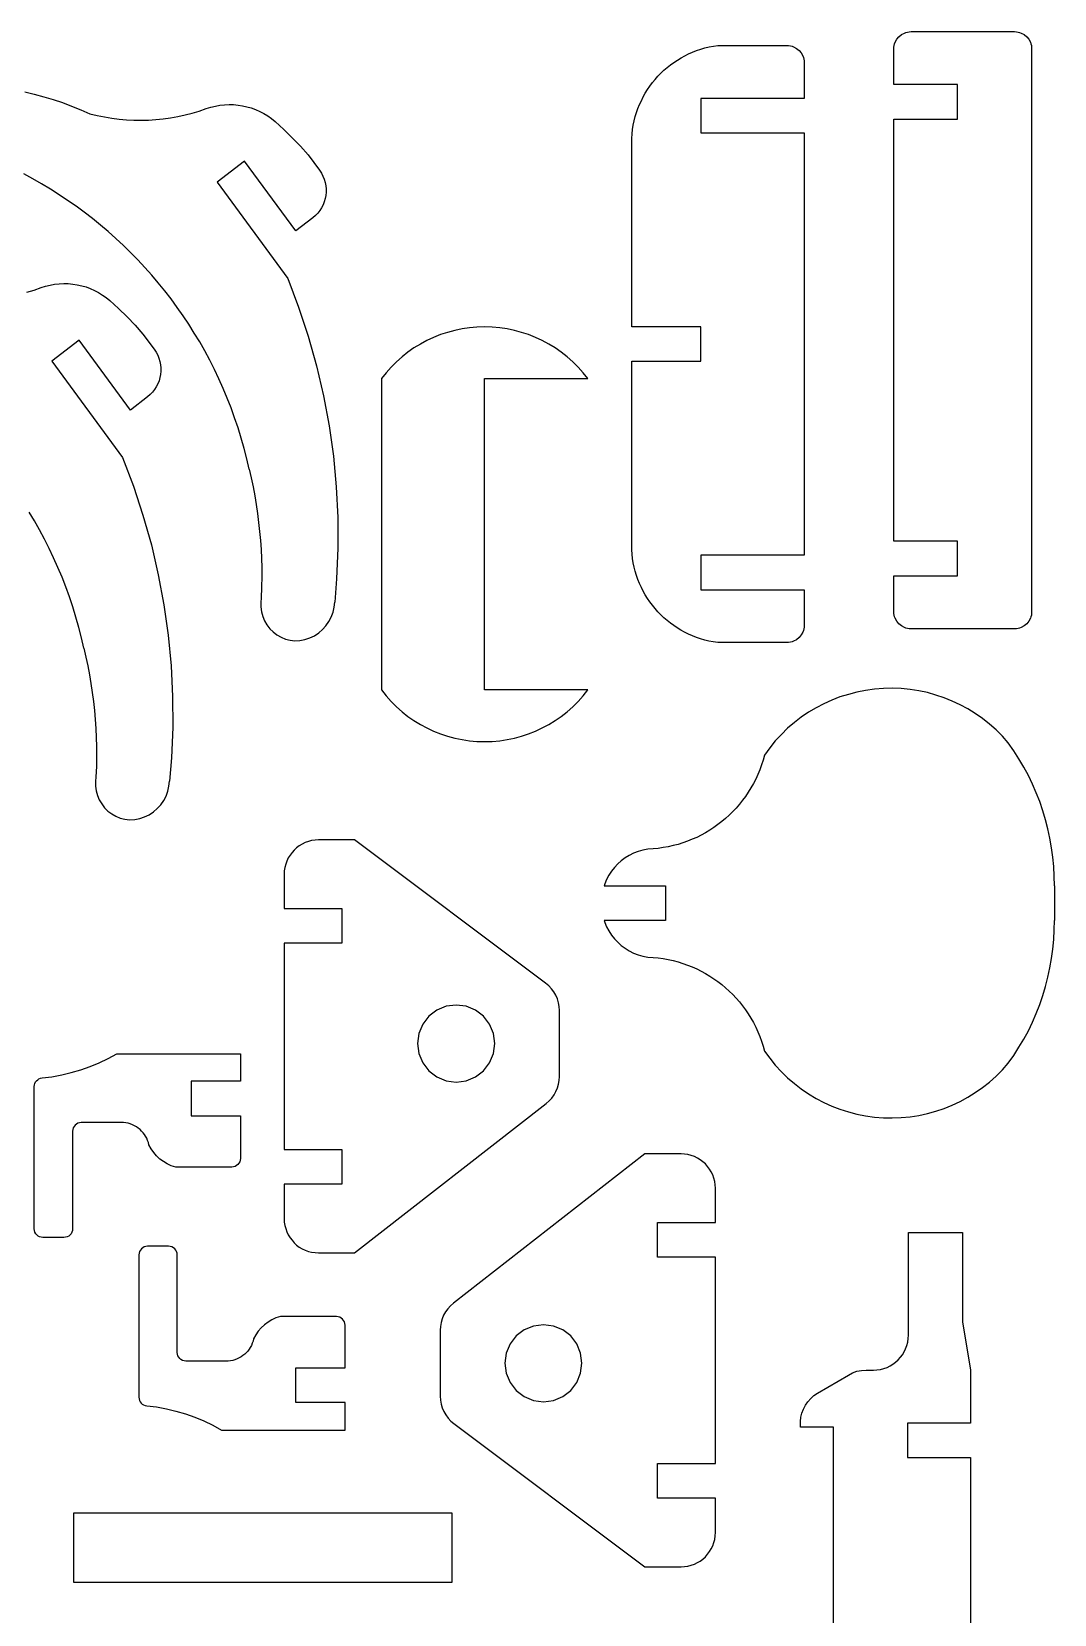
# Model space of a CAD drawing. Extents: x -322 to 322, y -250 to 250.
# Drawn here: x -80.4 to 12.4, y -147.5 to -3.8 of the extents above; entities that cross this region are included whole.
import ezdxf

# ---------------------------------------------------------------- set-up
doc = ezdxf.new("R2010")
doc.units = 0
doc.header["$MEASUREMENT"] = 0
doc.layers.get('0').update_dxf_attribs({"linetype": 'CONTINUOUS'})

msp = doc.modelspace()

# ---------------------------------------------------------------- linework, layer by layer
for p, q in [((-1.87, -4.47), (-1.68, -4.24)), ((-1.68, -4.24), (-1.45, -4.05)), ((-1.45, -4.05), (-1.18, -3.91)), ((-1.18, -3.91), (-1.04, -3.85)), ((-1.04, -3.85), (-0.89, -3.82)), ((-0.89, -3.82), (-0.74, -3.79)), ((-0.74, -3.79), (-0.58, -3.78)), ((-0.58, -3.78), (8.82, -3.78)), ((8.82, -3.78), (8.98, -3.79)), ((8.98, -3.79), (9.13, -3.82)), ((9.13, -3.82), (9.28, -3.85)), ((9.28, -3.85), (9.42, -3.91)), ((9.42, -3.91), (9.69, -4.05)), ((9.69, -4.05), (9.92, -4.24)), ((9.92, -4.24), (10.11, -4.47)), ((-20.77, -5.8), (-20.41, -5.64)), ((-20.41, -5.64), (-20.05, -5.5)), ((-20.05, -5.5), (-19.67, -5.37)), ((-19.67, -5.37), (-19.29, -5.26)), ((-19.29, -5.26), (-18.9, -5.17)), ((-18.9, -5.17), (-18.51, -5.09)), ((-18.51, -5.09), (-18.11, -5.03)), ((-18.11, -5.03), (-11.85, -5.03)), ((-11.85, -5.03), (-11.69, -5.04)), ((-11.69, -5.04), (-11.53, -5.06)), ((-11.53, -5.06), (-11.38, -5.1)), ((-11.38, -5.1), (-11.24, -5.15)), ((-11.24, -5.15), (-10.97, -5.3)), ((-10.97, -5.3), (-10.74, -5.49)), ((-10.74, -5.49), (-10.55, -5.72)), ((-10.55, -5.72), (-10.41, -5.99)), ((-2.14, -5.35), (-2.13, -5.19)), ((-2.14, -8.59), (-2.14, -5.35)), ((-2.13, -5.19), (-2.1, -5.03)), ((-2.1, -5.03), (-2.07, -4.88)), ((-2.07, -4.88), (-2.01, -4.74)), ((-2.01, -4.74), (-1.87, -4.47)), ((10.11, -4.47), (10.25, -4.74)), ((10.25, -4.74), (10.3, -4.88)), ((10.3, -4.88), (10.34, -5.03)), ((10.34, -5.03), (10.37, -5.19)), ((10.37, -5.19), (10.37, -5.35)), ((10.37, -5.35), (10.37, -56.43)), ((-23.01, -7.29), (-22.72, -7.04)), ((-22.72, -7.04), (-22.42, -6.8)), ((-22.42, -6.8), (-22.11, -6.57)), ((-22.11, -6.57), (-21.79, -6.36)), ((-21.79, -6.36), (-21.46, -6.16)), ((-21.46, -6.16), (-21.12, -5.97)), ((-21.12, -5.97), (-20.77, -5.8)), ((-10.41, -5.99), (-10.35, -6.13)), ((-10.35, -6.13), (-10.32, -6.28)), ((-10.32, -6.28), (-10.29, -6.43)), ((-10.29, -6.43), (-10.28, -6.59)), ((-10.28, -6.59), (-10.28, -9.84)), ((-24.28, -8.72), (-24.05, -8.41)), ((-24.05, -8.41), (-23.81, -8.12)), ((-23.81, -8.12), (-23.55, -7.83)), ((-23.55, -7.83), (-23.28, -7.56)), ((-23.28, -7.56), (-23.01, -7.29)), ((3.63, -8.59), (-2.14, -8.59)), ((3.63, -11.72), (3.63, -8.59)), ((-81.03, -9.25), (-80.17, -9.45)), ((-80.17, -9.45), (-79.31, -9.69)), ((-79.31, -9.69), (-78.46, -9.94)), ((-78.46, -9.94), (-77.62, -10.23)), ((-25.22, -10.4), (-25.06, -10.05)), ((-25.06, -10.05), (-24.89, -9.7)), ((-24.89, -9.7), (-24.7, -9.37)), ((-24.7, -9.37), (-24.49, -9.04)), ((-24.49, -9.04), (-24.28, -8.72)), ((-19.65, -9.84), (-19.65, -12.97)), ((-10.28, -9.84), (-19.65, -9.84)), ((-77.62, -10.23), (-76.78, -10.54)), ((-76.78, -10.54), (-75.94, -10.87)), ((-75.94, -10.87), (-75.12, -11.23)), ((-75.12, -11.23), (-74.46, -11.39)), ((-74.46, -11.39), (-73.8, -11.53)), ((-67.8, -11.61), (-67.14, -11.49)), ((-67.14, -11.49), (-66.48, -11.35)), ((-66.48, -11.35), (-65.83, -11.18)), ((-65.83, -11.18), (-65.19, -10.99)), ((-65.19, -10.99), (-64.55, -10.77)), ((-64.55, -10.77), (-64.14, -10.64)), ((-64.14, -10.64), (-63.73, -10.54)), ((-63.73, -10.54), (-63.32, -10.46)), ((-63.32, -10.46), (-62.91, -10.42)), ((-62.91, -10.42), (-62.49, -10.4)), ((-62.49, -10.4), (-62.08, -10.41)), ((-62.08, -10.41), (-61.67, -10.45)), ((-61.67, -10.45), (-61.26, -10.51)), ((-61.26, -10.51), (-60.86, -10.6)), ((-60.86, -10.6), (-60.47, -10.71)), ((-60.47, -10.71), (-60.08, -10.86)), ((-60.08, -10.86), (-59.7, -11.02)), ((-59.7, -11.02), (-59.33, -11.22)), ((-59.33, -11.22), (-58.98, -11.44)), ((-58.98, -11.44), (-58.63, -11.68)), ((-25.61, -11.5), (-25.5, -11.13)), ((-25.5, -11.13), (-25.37, -10.76)), ((-25.37, -10.76), (-25.22, -10.4)), ((-73.8, -11.53), (-73.14, -11.64)), ((-73.14, -11.64), (-72.47, -11.72)), ((-72.47, -11.72), (-71.81, -11.78)), ((-71.81, -11.78), (-71.14, -11.82)), ((-71.14, -11.82), (-70.47, -11.82)), ((-70.47, -11.82), (-69.8, -11.81)), ((-69.8, -11.81), (-69.13, -11.77)), ((-69.13, -11.77), (-68.46, -11.7)), ((-68.46, -11.7), (-67.8, -11.61)), ((-58.63, -11.68), (-58.31, -11.95)), ((-58.31, -11.95), (-57.52, -12.67)), ((-57.52, -12.67), (-56.75, -13.41)), ((-25.9, -13.06), (-25.86, -12.66)), ((-25.86, -12.66), (-25.79, -12.27)), ((-25.79, -12.27), (-25.71, -11.88)), ((-25.71, -11.88), (-25.61, -11.5)), ((-2.14, -11.72), (3.63, -11.72)), ((-2.14, -50.05), (-2.14, -11.72)), ((-56.75, -13.41), (-56.01, -14.18)), ((-56.01, -14.18), (-55.3, -14.98)), ((-25.93, -13.47), (-25.9, -13.06)), ((-25.93, -30.57), (-25.93, -13.47)), ((-19.65, -12.97), (-10.28, -12.97)), ((-10.28, -12.97), (-10.28, -51.3)), ((-61.09, -15.55), (-63.57, -17.46)), ((-56.43, -21.88), (-61.09, -15.55)), ((-55.3, -14.98), (-54.28, -16.37)), ((-80.31, -17.15), (-81.13, -16.7)), ((-79.5, -17.61), (-80.31, -17.15)), ((-54.28, -16.37), (-54.11, -16.63)), ((-54.11, -16.63), (-53.96, -16.9)), ((-53.96, -16.9), (-53.85, -17.18)), ((-53.85, -17.18), (-53.76, -17.47)), ((-78.7, -18.09), (-79.5, -17.61)), ((-77.91, -18.59), (-78.7, -18.09)), ((-77.14, -19.1), (-77.91, -18.59)), ((-63.57, -17.46), (-57.16, -26.18)), ((-53.76, -17.47), (-53.71, -17.77)), ((-53.7, -18.65), (-53.76, -18.94)), ((-53.71, -17.77), (-53.68, -18.06)), ((-53.68, -18.36), (-53.7, -18.65)), ((-53.68, -18.06), (-53.68, -18.36)), ((-76.38, -19.63), (-77.14, -19.1)), ((-75.63, -20.18), (-76.38, -19.63)), ((-54.25, -20.02), (-54.44, -20.26)), ((-54.09, -19.77), (-54.25, -20.02)), ((-53.95, -19.5), (-54.09, -19.77)), ((-53.84, -19.23), (-53.95, -19.5)), ((-53.76, -18.94), (-53.84, -19.23)), ((-74.89, -20.75), (-75.63, -20.18)), ((-74.17, -21.34), (-74.89, -20.75)), ((-73.46, -21.94), (-74.17, -21.34)), ((-54.89, -20.69), (-56.43, -21.88)), ((-54.65, -20.48), (-54.89, -20.69)), ((-54.44, -20.26), (-54.65, -20.48)), ((-72.76, -22.56), (-73.46, -21.94)), ((-72.08, -23.19), (-72.76, -22.56)), ((-71.42, -23.84), (-72.08, -23.19)), ((-70.77, -24.5), (-71.42, -23.84)), ((-70.13, -25.18), (-70.77, -24.5)), ((-69.51, -25.88), (-70.13, -25.18)), ((-80.83, -27.43), (-80.19, -27.24)), ((-80.19, -27.24), (-79.55, -27.02)), ((-79.55, -27.02), (-79.14, -26.89)), ((-79.14, -26.89), (-78.73, -26.79)), ((-78.73, -26.79), (-78.32, -26.71)), ((-78.32, -26.71), (-77.91, -26.67)), ((-77.91, -26.67), (-77.49, -26.65)), ((-77.49, -26.65), (-77.08, -26.66)), ((-77.08, -26.66), (-76.67, -26.7)), ((-76.67, -26.7), (-76.26, -26.76)), ((-76.26, -26.76), (-75.86, -26.85)), ((-75.86, -26.85), (-75.47, -26.96)), ((-75.47, -26.96), (-75.08, -27.11)), ((-75.08, -27.11), (-74.7, -27.27)), ((-74.7, -27.27), (-74.33, -27.47)), ((-68.91, -26.59), (-69.51, -25.88)), ((-68.32, -27.31), (-68.91, -26.59)), ((-57.16, -26.18), (-56.17, -28.78)), ((-74.33, -27.47), (-73.98, -27.69)), ((-73.98, -27.69), (-73.63, -27.93)), ((-73.63, -27.93), (-73.31, -28.2)), ((-73.31, -28.2), (-72.52, -28.92)), ((-67.75, -28.05), (-68.32, -27.31)), ((-67.2, -28.81), (-67.75, -28.05)), ((-72.52, -28.92), (-71.75, -29.66)), ((-71.75, -29.66), (-71.01, -30.43)), ((-66.66, -29.57), (-67.2, -28.81)), ((-66.14, -30.35), (-66.66, -29.57)), ((-56.17, -28.78), (-55.3, -31.43)), ((-71.01, -30.43), (-70.3, -31.23)), ((-70.3, -31.23), (-69.28, -32.62)), ((-65.64, -31.15), (-66.14, -30.35)), ((-65.15, -31.95), (-65.64, -31.15)), ((-55.3, -31.43), (-54.54, -34.11)), ((-43.92, -31.54), (-44.53, -31.82)), ((-43.29, -31.29), (-43.92, -31.54)), ((-42.65, -31.08), (-43.29, -31.29)), ((-42, -30.9), (-42.65, -31.08)), ((-41.33, -30.76), (-42, -30.9)), ((-40.66, -30.66), (-41.33, -30.76)), ((-39.98, -30.6), (-40.66, -30.66)), ((-39.29, -30.58), (-39.98, -30.6)), ((-38.6, -30.6), (-39.29, -30.58)), ((-37.92, -30.66), (-38.6, -30.6)), ((-37.24, -30.76), (-37.92, -30.66)), ((-36.58, -30.9), (-37.24, -30.76)), ((-35.93, -31.08), (-36.58, -30.9)), ((-35.29, -31.29), (-35.93, -31.08)), ((-34.66, -31.54), (-35.29, -31.29)), ((-34.05, -31.82), (-34.66, -31.54)), ((-19.67, -30.57), (-25.93, -30.57)), ((-19.67, -33.71), (-19.67, -30.57)), ((-76.09, -31.8), (-78.57, -33.71)), ((-71.43, -38.13), (-76.09, -31.8)), ((-69.28, -32.62), (-69.11, -32.88)), ((-69.11, -32.88), (-68.96, -33.15)), ((-64.69, -32.77), (-65.15, -31.95)), ((-64.24, -33.6), (-64.69, -32.77)), ((-46.25, -32.88), (-46.78, -33.3)), ((-45.7, -32.49), (-46.25, -32.88)), ((-45.12, -32.14), (-45.7, -32.49)), ((-44.53, -31.82), (-45.12, -32.14)), ((-33.46, -32.14), (-34.05, -31.82)), ((-32.88, -32.49), (-33.46, -32.14)), ((-32.33, -32.88), (-32.88, -32.49)), ((-31.8, -33.3), (-32.33, -32.88)), ((-78.57, -33.71), (-72.16, -42.43)), ((-68.96, -33.15), (-68.85, -33.43)), ((-68.85, -33.43), (-68.76, -33.72)), ((-68.76, -33.72), (-68.71, -34.02)), ((-68.71, -34.02), (-68.68, -34.31)), ((-68.68, -34.31), (-68.68, -34.61)), ((-63.82, -34.45), (-64.24, -33.6)), ((-63.41, -35.3), (-63.82, -34.45)), ((-54.54, -34.11), (-53.91, -36.83)), ((-47.77, -34.23), (-48.23, -34.74)), ((-47.29, -33.75), (-47.77, -34.23)), ((-46.78, -33.3), (-47.29, -33.75)), ((-31.29, -33.75), (-31.8, -33.3)), ((-30.8, -34.23), (-31.29, -33.75)), ((-30.35, -34.74), (-30.8, -34.23)), ((-25.93, -33.71), (-19.67, -33.71)), ((-25.93, -50.81), (-25.93, -33.71)), ((-68.95, -35.75), (-69.09, -36.02)), ((-68.84, -35.48), (-68.95, -35.75)), ((-68.76, -35.19), (-68.84, -35.48)), ((-68.7, -34.9), (-68.76, -35.19)), ((-68.68, -34.61), (-68.7, -34.9)), ((-63.02, -36.17), (-63.41, -35.3)), ((-48.23, -34.74), (-48.66, -35.28)), ((-48.66, -35.28), (-48.66, -63.54)), ((-39.29, -63.54), (-39.29, -35.28)), ((-39.29, -35.28), (-29.92, -35.28)), ((-29.92, -35.28), (-30.35, -34.74)), ((-69.89, -36.94), (-71.43, -38.13)), ((-69.65, -36.73), (-69.89, -36.94)), ((-69.44, -36.51), (-69.65, -36.73)), ((-69.25, -36.27), (-69.44, -36.51)), ((-69.09, -36.02), (-69.25, -36.27)), ((-62.65, -37.05), (-63.02, -36.17)), ((-62.3, -37.94), (-62.65, -37.05)), ((-53.91, -36.83), (-53.4, -39.57)), ((-61.98, -38.84), (-62.3, -37.94)), ((-61.67, -39.75), (-61.98, -38.84)), ((-61.39, -40.68), (-61.67, -39.75)), ((-53.4, -39.57), (-53.01, -42.33)), ((-61.12, -41.61), (-61.39, -40.68)), ((-60.88, -42.55), (-61.12, -41.61)), ((-72.16, -42.43), (-71.17, -45.03)), ((-60.66, -43.5), (-60.88, -42.55)), ((-53.01, -42.33), (-52.75, -45.1)), ((-60.66, -43.5), (-60.48, -44.3)), ((-60.48, -44.3), (-60.31, -45.1)), ((-71.17, -45.03), (-70.3, -47.68)), ((-60.31, -45.1), (-60.16, -45.91)), ((-60.16, -45.91), (-60.02, -46.72)), ((-52.75, -45.1), (-52.61, -47.89)), ((-80.15, -48.2), (-80.64, -47.4)), ((-60.02, -46.72), (-59.9, -47.53)), ((-79.69, -49.02), (-80.15, -48.2)), ((-70.3, -47.68), (-69.54, -50.36)), ((-59.9, -47.53), (-59.8, -48.34)), ((-59.8, -48.34), (-59.71, -49.15)), ((-52.61, -47.89), (-52.6, -50.67)), ((-79.24, -49.85), (-79.69, -49.02)), ((-78.82, -50.7), (-79.24, -49.85)), ((-59.71, -49.15), (-59.64, -49.97)), ((-59.64, -49.97), (-59.58, -50.79)), ((3.63, -50.05), (-2.14, -50.05)), ((3.63, -53.19), (3.63, -50.05)), ((-78.41, -51.55), (-78.82, -50.7)), ((-78.02, -52.42), (-78.41, -51.55)), ((-69.54, -50.36), (-68.91, -53.08)), ((-59.58, -50.79), (-59.54, -51.6)), ((-59.54, -51.6), (-59.52, -52.42)), ((-52.6, -50.67), (-52.72, -53.46)), ((-25.9, -51.21), (-25.93, -50.81)), ((-25.86, -51.61), (-25.9, -51.21)), ((-25.79, -52.01), (-25.86, -51.61)), ((-19.65, -51.3), (-19.65, -54.44)), ((-10.28, -51.3), (-19.65, -51.3)), ((-77.65, -53.3), (-78.02, -52.42)), ((-68.91, -53.08), (-68.4, -55.82)), ((-59.52, -52.42), (-59.51, -53.24)), ((-25.71, -52.39), (-25.79, -52.01)), ((-25.61, -52.77), (-25.71, -52.39)), ((-25.5, -53.15), (-25.61, -52.77)), ((-25.37, -53.51), (-25.5, -53.15)), ((-77.3, -54.19), (-77.65, -53.3)), ((-76.98, -55.09), (-77.3, -54.19)), ((-59.53, -54.22), (-59.57, -55.2)), ((-59.51, -53.24), (-59.53, -54.22)), ((-52.72, -53.46), (-52.9, -55.58)), ((-25.22, -53.87), (-25.37, -53.51)), ((-25.06, -54.23), (-25.22, -53.87)), ((-24.89, -54.57), (-25.06, -54.23)), ((-24.7, -54.9), (-24.89, -54.57)), ((-19.65, -54.44), (-10.28, -54.44)), ((-10.28, -54.44), (-10.28, -57.68)), ((-2.14, -53.19), (3.63, -53.19)), ((-2.14, -56.43), (-2.14, -53.19)), ((-76.67, -56), (-76.98, -55.09)), ((-76.39, -56.93), (-76.67, -56)), ((-68.4, -55.82), (-68.01, -58.58)), ((-59.57, -55.2), (-59.6, -55.58)), ((-59.6, -55.58), (-59.6, -56.01)), ((-59.6, -56.01), (-59.54, -56.44)), ((-52.94, -56.04), (-52.9, -55.58)), ((-24.5, -55.23), (-24.7, -54.9)), ((-24.28, -55.55), (-24.5, -55.23)), ((-24.05, -55.85), (-24.28, -55.55)), ((-23.81, -56.15), (-24.05, -55.85)), ((-76.12, -57.86), (-76.39, -56.93)), ((-59.54, -56.44), (-59.43, -56.86)), ((-59.43, -56.86), (-59.27, -57.26)), ((-59.27, -57.26), (-59.05, -57.63)), ((-53.69, -57.72), (-53.42, -57.34)), ((-53.42, -57.34), (-53.21, -56.93)), ((-53.21, -56.93), (-53.05, -56.49)), ((-53.05, -56.49), (-52.94, -56.04)), ((-23.56, -56.44), (-23.81, -56.15)), ((-23.29, -56.71), (-23.56, -56.44)), ((-23.02, -56.98), (-23.29, -56.71)), ((-22.73, -57.23), (-23.02, -56.98)), ((-22.43, -57.47), (-22.73, -57.23)), ((-2.13, -56.59), (-2.14, -56.43)), ((-2.1, -56.75), (-2.13, -56.59)), ((-2.07, -56.9), (-2.1, -56.75)), ((-2.01, -57.04), (-2.07, -56.9)), ((-1.87, -57.31), (-2.01, -57.04)), ((-1.68, -57.54), (-1.87, -57.31)), ((10.11, -57.31), (9.92, -57.54)), ((10.25, -57.04), (10.11, -57.31)), ((10.3, -56.9), (10.25, -57.04)), ((10.34, -56.75), (10.3, -56.9)), ((10.37, -56.59), (10.34, -56.75)), ((10.37, -56.43), (10.37, -56.59)), ((-75.88, -58.8), (-76.12, -57.86)), ((-75.66, -59.75), (-75.88, -58.8)), ((-68.01, -58.58), (-67.75, -61.35)), ((-59.05, -57.63), (-58.79, -57.98)), ((-58.79, -57.98), (-58.48, -58.28)), ((-58.48, -58.28), (-58.14, -58.54)), ((-58.14, -58.54), (-57.76, -58.76)), ((-57.76, -58.76), (-57.36, -58.92)), ((-55.6, -58.96), (-55.16, -58.82)), ((-55.16, -58.82), (-54.74, -58.62)), ((-54.74, -58.62), (-54.35, -58.36)), ((-54.35, -58.36), (-54, -58.06)), ((-54, -58.06), (-53.69, -57.72)), ((-22.12, -57.7), (-22.43, -57.47)), ((-21.8, -57.91), (-22.12, -57.7)), ((-21.47, -58.11), (-21.8, -57.91)), ((-21.13, -58.3), (-21.47, -58.11)), ((-20.78, -58.47), (-21.13, -58.3)), ((-20.43, -58.63), (-20.78, -58.47)), ((-20.06, -58.77), (-20.43, -58.63)), ((-19.69, -58.9), (-20.06, -58.77)), ((-19.31, -59.01), (-19.69, -58.9)), ((-10.74, -58.79), (-10.97, -58.98)), ((-10.55, -58.55), (-10.74, -58.79)), ((-10.41, -58.29), (-10.55, -58.55)), ((-10.35, -58.15), (-10.41, -58.29)), ((-10.32, -58), (-10.35, -58.15)), ((-10.29, -57.84), (-10.32, -58)), ((-10.28, -57.68), (-10.29, -57.84)), ((-1.45, -57.73), (-1.68, -57.54)), ((-1.18, -57.87), (-1.45, -57.73)), ((-1.04, -57.93), (-1.18, -57.87)), ((-0.89, -57.96), (-1.04, -57.93)), ((-0.74, -57.99), (-0.89, -57.96)), ((-0.58, -58), (-0.74, -57.99)), ((8.82, -58), (-0.58, -58)), ((8.98, -57.99), (8.82, -58)), ((9.13, -57.96), (8.98, -57.99)), ((9.28, -57.93), (9.13, -57.96)), ((9.42, -57.87), (9.28, -57.93)), ((9.69, -57.73), (9.42, -57.87)), ((9.92, -57.54), (9.69, -57.73)), ((-75.66, -59.75), (-75.48, -60.55)), ((-57.36, -58.92), (-56.94, -59.03)), ((-56.94, -59.03), (-56.51, -59.08)), ((-56.51, -59.08), (-56.05, -59.05)), ((-56.05, -59.05), (-55.6, -58.96)), ((-18.93, -59.1), (-19.31, -59.01)), ((-18.53, -59.18), (-18.93, -59.1)), ((-18.13, -59.24), (-18.53, -59.18)), ((-11.85, -59.24), (-18.13, -59.24)), ((-11.69, -59.24), (-11.85, -59.24)), ((-11.53, -59.21), (-11.69, -59.24)), ((-11.38, -59.17), (-11.53, -59.21)), ((-11.24, -59.12), (-11.38, -59.17)), ((-10.97, -58.98), (-11.24, -59.12)), ((-75.48, -60.55), (-75.31, -61.35)), ((-75.31, -61.35), (-75.16, -62.16)), ((-67.75, -61.35), (-67.61, -64.14)), ((-75.16, -62.16), (-75.02, -62.97)), ((-75.02, -62.97), (-74.9, -63.78)), ((-74.9, -63.78), (-74.8, -64.59)), ((-74.8, -64.59), (-74.71, -65.4)), ((-67.61, -64.14), (-67.6, -66.92)), ((-48.66, -63.54), (-48.23, -64.08)), ((-48.23, -64.08), (-47.77, -64.59)), ((-47.77, -64.59), (-47.29, -65.07)), ((-29.92, -63.54), (-39.29, -63.54)), ((-31.29, -65.07), (-30.8, -64.59)), ((-30.8, -64.59), (-30.35, -64.08)), ((-30.35, -64.08), (-29.92, -63.54)), ((-7.77, -64.47), (-8.49, -64.79)), ((-7.03, -64.18), (-7.77, -64.47)), ((-6.27, -63.94), (-7.03, -64.18)), ((-5.49, -63.73), (-6.27, -63.94)), ((-4.7, -63.58), (-5.49, -63.73)), ((-3.9, -63.47), (-4.7, -63.58)), ((-3.09, -63.4), (-3.9, -63.47)), ((-2.28, -63.39), (-3.09, -63.4)), ((-1.47, -63.42), (-2.28, -63.39)), ((-0.67, -63.49), (-1.47, -63.42)), ((0.12, -63.62), (-0.67, -63.49)), ((0.9, -63.78), (0.12, -63.62)), ((1.67, -64), (0.9, -63.78)), ((2.42, -64.25), (1.67, -64)), ((3.16, -64.55), (2.42, -64.25)), ((3.88, -64.89), (3.16, -64.55)), ((-74.71, -65.4), (-74.64, -66.22)), ((-47.29, -65.07), (-46.78, -65.52)), ((-46.78, -65.52), (-46.25, -65.94)), ((-46.25, -65.94), (-45.7, -66.32)), ((-32.88, -66.32), (-32.33, -65.94)), ((-32.33, -65.94), (-31.8, -65.52)), ((-31.8, -65.52), (-31.29, -65.07)), ((-10.54, -66.02), (-11.17, -66.5)), ((-9.88, -65.57), (-10.54, -66.02)), ((-9.2, -65.16), (-9.88, -65.57)), ((-8.49, -64.79), (-9.2, -65.16)), ((4.58, -65.26), (3.88, -64.89)), ((5.25, -65.68), (4.58, -65.26)), ((5.91, -66.14), (5.25, -65.68)), ((-74.64, -66.22), (-74.58, -67.04)), ((-74.58, -67.04), (-74.54, -67.85)), ((-67.6, -66.92), (-67.72, -69.71)), ((-45.7, -66.32), (-45.12, -66.68)), ((-45.12, -66.68), (-44.53, -66.99)), ((-44.53, -66.99), (-43.92, -67.28)), ((-43.92, -67.28), (-43.29, -67.53)), ((-35.29, -67.53), (-34.66, -67.28)), ((-34.66, -67.28), (-34.05, -66.99)), ((-34.05, -66.99), (-33.46, -66.68)), ((-33.46, -66.68), (-32.88, -66.32)), ((-11.78, -67.02), (-12.35, -67.58)), ((-11.17, -66.5), (-11.78, -67.02)), ((6.54, -66.64), (5.91, -66.14)), ((7.14, -67.17), (6.54, -66.64)), ((7.71, -67.74), (7.14, -67.17)), ((-74.54, -67.85), (-74.52, -68.67)), ((-74.52, -68.67), (-74.51, -69.49)), ((-43.29, -67.53), (-42.65, -67.74)), ((-42.65, -67.74), (-42, -67.92)), ((-42, -67.92), (-41.33, -68.05)), ((-41.33, -68.05), (-40.66, -68.15)), ((-40.66, -68.15), (-39.98, -68.21)), ((-39.98, -68.21), (-39.29, -68.23)), ((-39.29, -68.23), (-38.6, -68.21)), ((-38.6, -68.21), (-37.92, -68.15)), ((-37.92, -68.15), (-37.24, -68.05)), ((-37.24, -68.05), (-36.58, -67.92)), ((-36.58, -67.92), (-35.93, -67.74)), ((-35.93, -67.74), (-35.29, -67.53)), ((-13.41, -68.79), (-13.89, -69.45)), ((-12.9, -68.17), (-13.41, -68.79)), ((-12.35, -67.58), (-12.9, -68.17)), ((8.25, -68.35), (7.71, -67.74)), ((8.75, -69.06), (8.25, -68.35)), ((-74.51, -69.49), (-74.53, -70.47)), ((-67.72, -69.71), (-67.9, -71.83)), ((-14.15, -70.35), (-14.31, -70.79)), ((-14.01, -69.91), (-14.15, -70.35)), ((-13.89, -69.45), (-14.01, -69.91)), ((9.22, -69.8), (8.75, -69.06)), ((9.66, -70.54), (9.22, -69.8)), ((-74.57, -71.45), (-74.6, -71.83)), ((-74.6, -71.83), (-74.6, -72.26)), ((-74.53, -70.47), (-74.57, -71.45)), ((-67.94, -72.29), (-67.9, -71.83)), ((-14.68, -71.63), (-14.89, -72.04)), ((-14.49, -71.22), (-14.68, -71.63)), ((-14.31, -70.79), (-14.49, -71.22)), ((10.07, -71.31), (9.66, -70.54)), ((10.45, -72.09), (10.07, -71.31)), ((-74.6, -72.26), (-74.54, -72.69)), ((-74.54, -72.69), (-74.43, -73.11)), ((-74.43, -73.11), (-74.27, -73.51)), ((-68.42, -73.59), (-68.21, -73.18)), ((-68.21, -73.18), (-68.05, -72.74)), ((-68.05, -72.74), (-67.94, -72.29)), ((-15.6, -73.2), (-15.87, -73.56)), ((-15.35, -72.82), (-15.6, -73.2)), ((-15.11, -72.44), (-15.35, -72.82)), ((-14.89, -72.04), (-15.11, -72.44)), ((10.79, -72.88), (10.45, -72.09)), ((11.11, -73.68), (10.79, -72.88)), ((-74.27, -73.51), (-74.05, -73.88)), ((-74.05, -73.88), (-73.79, -74.23)), ((-73.79, -74.23), (-73.48, -74.53)), ((-73.48, -74.53), (-73.14, -74.79)), ((-69.74, -74.87), (-69.35, -74.61)), ((-69.35, -74.61), (-69, -74.31)), ((-69, -74.31), (-68.69, -73.97)), ((-68.69, -73.97), (-68.42, -73.59)), ((-16.76, -74.58), (-17.08, -74.9)), ((-16.45, -74.26), (-16.76, -74.58)), ((-16.15, -73.92), (-16.45, -74.26)), ((-15.87, -73.56), (-16.15, -73.92)), ((11.39, -74.5), (11.11, -73.68)), ((11.64, -75.32), (11.39, -74.5)), ((-73.14, -74.79), (-72.76, -75.01)), ((-72.76, -75.01), (-72.36, -75.17)), ((-72.36, -75.17), (-71.94, -75.28)), ((-71.94, -75.28), (-71.51, -75.33)), ((-71.51, -75.33), (-71.05, -75.3)), ((-71.05, -75.3), (-70.6, -75.21)), ((-70.6, -75.21), (-70.16, -75.07)), ((-70.16, -75.07), (-69.74, -74.87)), ((-18.47, -76.02), (-18.85, -76.27)), ((-18.11, -75.76), (-18.47, -76.02)), ((-17.75, -75.49), (-18.11, -75.76)), ((-17.41, -75.2), (-17.75, -75.49)), ((-17.08, -74.9), (-17.41, -75.2)), ((11.85, -76.16), (11.64, -75.32)), ((-55.85, -77.54), (-56.11, -77.69)), ((-55.58, -77.4), (-55.85, -77.54)), ((-55.29, -77.3), (-55.58, -77.4)), ((-54.99, -77.22), (-55.29, -77.3)), ((-54.68, -77.17), (-54.99, -77.22)), ((-54.36, -77.16), (-54.68, -77.17)), ((-51.09, -77.16), (-54.36, -77.16)), ((-33.75, -90.15), (-51.09, -77.16)), ((-21.73, -77.56), (-22.17, -77.67)), ((-21.29, -77.42), (-21.73, -77.56)), ((-20.87, -77.27), (-21.29, -77.42)), ((-20.45, -77.1), (-20.87, -77.27)), ((-20.03, -76.92), (-20.45, -77.1)), ((-19.63, -76.72), (-20.03, -76.92)), ((-19.23, -76.5), (-19.63, -76.72)), ((-18.85, -76.27), (-19.23, -76.5)), ((12.03, -77), (11.85, -76.16)), ((12.18, -77.86), (12.03, -77)), ((-57.11, -78.79), (-57.24, -79.07)), ((-56.95, -78.54), (-57.11, -78.79)), ((-56.77, -78.3), (-56.95, -78.54)), ((-56.57, -78.07), (-56.77, -78.3)), ((-56.35, -77.87), (-56.57, -78.07)), ((-56.11, -77.69), (-56.35, -77.87)), ((-26.53, -78.79), (-26.88, -79.05)), ((-26.16, -78.56), (-26.53, -78.79)), ((-25.76, -78.36), (-26.16, -78.56)), ((-25.35, -78.2), (-25.76, -78.36)), ((-24.92, -78.07), (-25.35, -78.2)), ((-24.47, -77.99), (-24.92, -78.07)), ((-24, -77.96), (-24.47, -77.99)), ((-23.54, -77.92), (-24, -77.96)), ((-23.08, -77.85), (-23.54, -77.92)), ((-22.62, -77.77), (-23.08, -77.85)), ((-22.17, -77.67), (-22.62, -77.77)), ((12.29, -78.72), (12.18, -77.86)), ((12.37, -79.58), (12.29, -78.72)), ((-57.47, -79.96), (-57.48, -80.28)), ((-57.48, -80.28), (-57.48, -83.39)), ((-57.42, -79.65), (-57.47, -79.96)), ((-57.34, -79.35), (-57.42, -79.65)), ((-57.24, -79.07), (-57.34, -79.35)), ((-28, -80.35), (-28.21, -80.74)), ((-27.76, -79.99), (-28, -80.35)), ((-27.5, -79.65), (-27.76, -79.99)), ((-27.2, -79.34), (-27.5, -79.65)), ((-26.88, -79.05), (-27.2, -79.34)), ((12.42, -80.45), (12.37, -79.58)), ((12.43, -81.32), (12.42, -80.45)), ((-28.38, -81.14), (-28.44, -81.32)), ((-28.44, -81.32), (-22.88, -81.32)), ((-28.21, -80.74), (-28.38, -81.14)), ((-22.88, -81.32), (-22.88, -84.46)), ((12.43, -81.32), (12.43, -84.46)), ((-57.48, -83.39), (-52.24, -83.39)), ((-52.24, -83.39), (-52.24, -86.53)), ((-22.88, -84.46), (-28.44, -84.46)), ((-28.44, -84.46), (-28.38, -84.64)), ((-28.38, -84.64), (-28.21, -85.04)), ((12.42, -85.33), (12.43, -84.46)), ((-28.21, -85.04), (-28, -85.42)), ((-28, -85.42), (-27.76, -85.79)), ((-27.76, -85.79), (-27.5, -86.13)), ((-27.5, -86.13), (-27.2, -86.44)), ((12.29, -87.06), (12.37, -86.2)), ((12.37, -86.2), (12.42, -85.33)), ((-52.24, -86.53), (-57.48, -86.53)), ((-57.48, -86.53), (-57.48, -105.27)), ((-27.2, -86.44), (-26.88, -86.73)), ((-26.88, -86.73), (-26.53, -86.99)), ((-26.53, -86.99), (-26.16, -87.22)), ((-26.16, -87.22), (-25.76, -87.42)), ((-25.76, -87.42), (-25.35, -87.58)), ((-25.35, -87.58), (-24.92, -87.71)), ((12.18, -87.92), (12.29, -87.06)), ((-24.92, -87.71), (-24.47, -87.79)), ((-24.47, -87.79), (-24, -87.82)), ((-24, -87.82), (-23.54, -87.86)), ((-23.54, -87.86), (-23.08, -87.93)), ((-23.08, -87.93), (-22.62, -88.01)), ((-22.62, -88.01), (-22.17, -88.11)), ((-22.17, -88.11), (-21.73, -88.22)), ((-21.73, -88.22), (-21.29, -88.36)), ((-21.29, -88.36), (-20.87, -88.51)), ((-20.87, -88.51), (-20.45, -88.68)), ((-20.45, -88.68), (-20.03, -88.86)), ((-20.03, -88.86), (-19.63, -89.06)), ((-19.63, -89.06), (-19.23, -89.28)), ((11.85, -89.62), (12.03, -88.77)), ((12.03, -88.77), (12.18, -87.92)), ((-33.47, -90.39), (-33.75, -90.15)), ((-33.22, -90.66), (-33.47, -90.39)), ((-19.23, -89.28), (-18.85, -89.51)), ((-18.85, -89.51), (-18.47, -89.75)), ((-18.47, -89.75), (-18.11, -90.01)), ((-18.11, -90.01), (-17.75, -90.29)), ((-17.75, -90.29), (-17.41, -90.58)), ((11.39, -91.28), (11.64, -90.45)), ((11.64, -90.45), (11.85, -89.62)), ((-33.01, -90.95), (-33.22, -90.66)), ((-32.83, -91.26), (-33.01, -90.95)), ((-32.68, -91.59), (-32.83, -91.26)), ((-32.58, -91.93), (-32.68, -91.59)), ((-32.52, -92.29), (-32.58, -91.93)), ((-17.41, -90.58), (-17.08, -90.88)), ((-17.08, -90.88), (-16.76, -91.19)), ((-16.76, -91.19), (-16.45, -91.52)), ((-16.45, -91.52), (-16.15, -91.86)), ((-16.15, -91.86), (-15.87, -92.21)), ((11.11, -92.1), (11.39, -91.28)), ((-44.35, -93.16), (-44.91, -93.89)), ((-43.62, -92.61), (-44.35, -93.16)), ((-42.78, -92.26), (-43.62, -92.61)), ((-41.87, -92.14), (-42.78, -92.26)), ((-40.97, -92.26), (-41.87, -92.14)), ((-40.12, -92.61), (-40.97, -92.26)), ((-39.4, -93.16), (-40.12, -92.61)), ((-38.84, -93.89), (-39.4, -93.16)), ((-32.5, -92.65), (-32.52, -92.29)), ((-32.5, -98.62), (-32.5, -92.65)), ((-15.87, -92.21), (-15.6, -92.58)), ((-15.6, -92.58), (-15.35, -92.95)), ((-15.35, -92.95), (-15.11, -93.34)), ((-15.11, -93.34), (-14.89, -93.74)), ((10.45, -93.69), (10.79, -92.9)), ((10.79, -92.9), (11.11, -92.1)), ((-45.25, -94.73), (-45.37, -95.64)), ((-44.91, -93.89), (-45.25, -94.73)), ((-38.49, -94.73), (-38.84, -93.89)), ((-38.37, -95.64), (-38.49, -94.73)), ((-14.89, -93.74), (-14.68, -94.15)), ((-14.68, -94.15), (-14.49, -94.56)), ((-14.49, -94.56), (-14.31, -94.99)), ((9.66, -95.23), (10.07, -94.47)), ((10.07, -94.47), (10.45, -93.69)), ((-45.37, -95.64), (-45.25, -96.54)), ((-38.49, -96.54), (-38.37, -95.64)), ((-14.31, -94.99), (-14.15, -95.43)), ((-14.15, -95.43), (-14.01, -95.87)), ((-14.01, -95.87), (-13.89, -96.33)), ((8.75, -96.71), (9.22, -95.98)), ((9.22, -95.98), (9.66, -95.23)), ((-75.1, -97.73), (-74.27, -97.38)), ((-74.27, -97.38), (-73.46, -96.99)), ((-73.46, -96.99), (-72.67, -96.56)), ((-72.67, -96.56), (-61.46, -96.56)), ((-61.46, -96.56), (-61.46, -99.05)), ((-45.25, -96.54), (-44.91, -97.39)), ((-44.91, -97.39), (-44.35, -98.11)), ((-39.4, -98.11), (-38.84, -97.39)), ((-38.84, -97.39), (-38.49, -96.54)), ((-13.89, -96.33), (-13.41, -96.98)), ((-13.41, -96.98), (-12.9, -97.61)), ((-12.9, -97.61), (-12.35, -98.2)), ((7.71, -98.03), (8.25, -97.43)), ((8.25, -97.43), (8.75, -96.71)), ((-80.12, -99.25), (-80.05, -99.12)), ((-80.05, -99.12), (-79.97, -99.01)), ((-79.97, -99.01), (-79.86, -98.92)), ((-79.86, -98.92), (-79.74, -98.84)), ((-79.74, -98.84), (-79.61, -98.79)), ((-79.61, -98.79), (-79.46, -98.76)), ((-79.46, -98.76), (-78.57, -98.65)), ((-78.57, -98.65), (-77.68, -98.49)), ((-77.68, -98.49), (-76.81, -98.28)), ((-76.81, -98.28), (-75.94, -98.03)), ((-75.94, -98.03), (-75.1, -97.73)), ((-65.92, -99.05), (-65.92, -102.19)), ((-61.46, -99.05), (-65.92, -99.05)), ((-44.35, -98.11), (-43.62, -98.67)), ((-43.62, -98.67), (-42.78, -99.02)), ((-42.78, -99.02), (-41.87, -99.14)), ((-41.87, -99.14), (-40.97, -99.02)), ((-40.97, -99.02), (-40.12, -98.67)), ((-40.12, -98.67), (-39.4, -98.11)), ((-32.58, -99.33), (-32.52, -98.98)), ((-32.52, -98.98), (-32.5, -98.62)), ((-12.35, -98.2), (-11.78, -98.76)), ((-11.78, -98.76), (-11.17, -99.28)), ((6.54, -99.14), (7.14, -98.61)), ((7.14, -98.61), (7.71, -98.03)), ((-80.17, -99.54), (-80.16, -99.39)), ((-80.17, -112.46), (-80.17, -99.54)), ((-80.16, -99.39), (-80.12, -99.25)), ((-33.19, -100.59), (-32.99, -100.3)), ((-32.99, -100.3), (-32.81, -100)), ((-32.81, -100), (-32.68, -99.67)), ((-32.68, -99.67), (-32.58, -99.33)), ((-11.17, -99.28), (-10.54, -99.76)), ((-10.54, -99.76), (-9.88, -100.21)), ((-9.88, -100.21), (-9.2, -100.62)), ((3.88, -100.89), (4.58, -100.51)), ((4.58, -100.51), (5.25, -100.09)), ((5.25, -100.09), (5.91, -99.64)), ((5.91, -99.64), (6.54, -99.14)), ((-51.09, -114.64), (-33.7, -101.09)), ((-33.7, -101.09), (-33.43, -100.85)), ((-33.43, -100.85), (-33.19, -100.59)), ((-9.2, -100.62), (-8.49, -100.98)), ((-8.49, -100.98), (-7.77, -101.31)), ((-7.77, -101.31), (-7.03, -101.6)), ((-7.03, -101.6), (-6.27, -101.84)), ((-6.27, -101.84), (-5.49, -102.04)), ((0.12, -102.16), (0.9, -101.99)), ((0.9, -101.99), (1.67, -101.78)), ((1.67, -101.78), (2.42, -101.53)), ((2.42, -101.53), (3.16, -101.23)), ((3.16, -101.23), (3.88, -100.89)), ((-76.68, -103.44), (-76.69, -103.6)), ((-76.63, -103.29), (-76.68, -103.44)), ((-76.56, -103.16), (-76.63, -103.29)), ((-76.47, -103.05), (-76.56, -103.16)), ((-76.35, -102.95), (-76.47, -103.05)), ((-76.22, -102.88), (-76.35, -102.95)), ((-76.07, -102.83), (-76.22, -102.88)), ((-75.91, -102.82), (-76.07, -102.83)), ((-72.06, -102.82), (-75.91, -102.82)), ((-71.85, -102.84), (-72.06, -102.82)), ((-71.65, -102.88), (-71.85, -102.84)), ((-71.45, -102.94), (-71.65, -102.88)), ((-71.26, -103.01), (-71.45, -102.94)), ((-71.07, -103.1), (-71.26, -103.01)), ((-70.89, -103.2), (-71.07, -103.1)), ((-70.73, -103.31), (-70.89, -103.2)), ((-70.57, -103.44), (-70.73, -103.31)), ((-70.42, -103.58), (-70.57, -103.44)), ((-65.92, -102.19), (-61.46, -102.19)), ((-61.46, -102.19), (-61.46, -106.07)), ((-5.49, -102.04), (-4.7, -102.2)), ((-4.7, -102.2), (-3.9, -102.31)), ((-3.9, -102.31), (-3.09, -102.37)), ((-3.09, -102.37), (-2.28, -102.39)), ((-2.28, -102.39), (-1.47, -102.36)), ((-1.47, -102.36), (-0.67, -102.28)), ((-0.67, -102.28), (0.12, -102.16)), ((-76.69, -103.6), (-76.69, -112.46)), ((-70.29, -103.73), (-70.42, -103.58)), ((-70.17, -103.89), (-70.29, -103.73)), ((-70.06, -104.06), (-70.17, -103.89)), ((-69.96, -104.24), (-70.06, -104.06)), ((-69.88, -104.43), (-69.96, -104.24)), ((-69.81, -104.63), (-69.88, -104.43)), ((-69.76, -104.83), (-69.81, -104.63)), ((-69.57, -105.2), (-69.76, -104.83)), ((-69.33, -105.53), (-69.57, -105.2)), ((-69.07, -105.84), (-69.33, -105.53)), ((-68.77, -106.12), (-69.07, -105.84)), ((-68.45, -106.36), (-68.77, -106.12)), ((-61.48, -106.23), (-61.52, -106.38)), ((-61.46, -106.07), (-61.48, -106.23)), ((-57.48, -105.27), (-52.24, -105.27)), ((-52.24, -105.27), (-52.24, -108.4)), ((-24.73, -105.66), (-42.12, -119.21)), ((-21.46, -105.66), (-24.73, -105.66)), ((-21.14, -105.67), (-21.46, -105.66)), ((-20.83, -105.72), (-21.14, -105.67)), ((-20.53, -105.8), (-20.83, -105.72)), ((-20.24, -105.9), (-20.53, -105.8)), ((-19.97, -106.04), (-20.24, -105.9)), ((-19.71, -106.19), (-19.97, -106.04)), ((-19.47, -106.37), (-19.71, -106.19)), ((-68.1, -106.56), (-68.45, -106.36)), ((-67.73, -106.73), (-68.1, -106.56)), ((-67.33, -106.85), (-67.73, -106.73)), ((-62.24, -106.85), (-67.33, -106.85)), ((-62.09, -106.84), (-62.24, -106.85)), ((-61.94, -106.79), (-62.09, -106.84)), ((-61.81, -106.72), (-61.94, -106.79)), ((-61.69, -106.62), (-61.81, -106.72)), ((-61.6, -106.51), (-61.69, -106.62)), ((-61.52, -106.38), (-61.6, -106.51)), ((-19.25, -106.57), (-19.47, -106.37)), ((-19.05, -106.8), (-19.25, -106.57)), ((-18.87, -107.04), (-19.05, -106.8)), ((-18.71, -107.29), (-18.87, -107.04)), ((-18.58, -107.57), (-18.71, -107.29)), ((-18.48, -107.85), (-18.58, -107.57)), ((-52.24, -108.4), (-57.48, -108.4)), ((-57.48, -108.4), (-57.48, -111.52)), ((-18.4, -108.15), (-18.48, -107.85)), ((-18.35, -108.46), (-18.4, -108.15)), ((-18.34, -108.78), (-18.35, -108.46)), ((-18.34, -111.89), (-18.34, -108.78)), ((-57.48, -111.52), (-57.47, -111.84)), ((-57.47, -111.84), (-57.42, -112.15)), ((-23.58, -115.03), (-23.58, -111.89)), ((-23.58, -111.89), (-18.34, -111.89)), ((-80.15, -112.62), (-80.17, -112.46)), ((-80.11, -112.76), (-80.15, -112.62)), ((-80.04, -112.9), (-80.11, -112.76)), ((-79.94, -113.01), (-80.04, -112.9)), ((-79.82, -113.11), (-79.94, -113.01)), ((-79.69, -113.18), (-79.82, -113.11)), ((-79.55, -113.22), (-79.69, -113.18)), ((-79.39, -113.24), (-79.55, -113.22)), ((-77.48, -113.24), (-79.39, -113.24)), ((-77.32, -113.22), (-77.48, -113.24)), ((-77.17, -113.18), (-77.32, -113.22)), ((-77.04, -113.11), (-77.17, -113.18)), ((-76.92, -113.01), (-77.04, -113.11)), ((-76.83, -112.9), (-76.92, -113.01)), ((-76.76, -112.76), (-76.83, -112.9)), ((-76.71, -112.62), (-76.76, -112.76)), ((-76.69, -112.46), (-76.71, -112.62)), ((-57.42, -112.15), (-57.34, -112.44)), ((-57.34, -112.44), (-57.24, -112.73)), ((-57.24, -112.73), (-57.11, -113)), ((-57.11, -113), (-56.95, -113.26)), ((-56.95, -113.26), (-56.77, -113.5)), ((-0.82, -112.79), (4.1, -112.79)), ((-0.82, -122.1), (-0.82, -112.79)), ((4.1, -112.79), (4.1, -120.91)), ((-70.65, -114.66), (-70.67, -114.82)), ((-70.67, -114.82), (-70.67, -127.74)), ((-70.61, -114.51), (-70.65, -114.66)), ((-70.54, -114.38), (-70.61, -114.51)), ((-70.44, -114.27), (-70.54, -114.38)), ((-70.32, -114.17), (-70.44, -114.27)), ((-70.19, -114.1), (-70.32, -114.17)), ((-70.05, -114.05), (-70.19, -114.1)), ((-69.89, -114.04), (-70.05, -114.05)), ((-67.98, -114.04), (-69.89, -114.04)), ((-67.82, -114.05), (-67.98, -114.04)), ((-67.67, -114.1), (-67.82, -114.05)), ((-67.54, -114.17), (-67.67, -114.1)), ((-67.42, -114.27), (-67.54, -114.17)), ((-67.33, -114.38), (-67.42, -114.27)), ((-67.26, -114.51), (-67.33, -114.38)), ((-67.21, -114.66), (-67.26, -114.51)), ((-67.19, -114.82), (-67.21, -114.66)), ((-67.19, -123.68), (-67.19, -114.82)), ((-56.77, -113.5), (-56.57, -113.72)), ((-56.57, -113.72), (-56.35, -113.93)), ((-56.35, -113.93), (-56.11, -114.11)), ((-56.11, -114.11), (-55.85, -114.26)), ((-55.85, -114.26), (-55.58, -114.39)), ((-55.58, -114.39), (-55.29, -114.5)), ((-55.29, -114.5), (-54.99, -114.58)), ((-54.99, -114.58), (-54.68, -114.62)), ((-54.68, -114.62), (-54.36, -114.64)), ((-54.36, -114.64), (-51.09, -114.64)), ((-18.34, -115.03), (-23.58, -115.03)), ((-18.34, -133.77), (-18.34, -115.03)), ((-42.12, -119.21), (-42.39, -119.45)), ((-58.23, -120.55), (-58.6, -120.72)), ((-57.83, -120.42), (-58.23, -120.55)), ((-52.74, -120.42), (-57.83, -120.42)), ((-52.59, -120.44), (-52.74, -120.42)), ((-52.44, -120.49), (-52.59, -120.44)), ((-52.31, -120.56), (-52.44, -120.49)), ((-52.19, -120.65), (-52.31, -120.56)), ((-52.1, -120.77), (-52.19, -120.65)), ((-43.14, -120.63), (-43.24, -120.97)), ((-43.01, -120.3), (-43.14, -120.63)), ((-42.83, -120), (-43.01, -120.3)), ((-42.63, -119.71), (-42.83, -120)), ((-42.39, -119.45), (-42.63, -119.71)), ((-60.07, -122.08), (-60.26, -122.44)), ((-59.83, -121.74), (-60.07, -122.08)), ((-59.57, -121.44), (-59.83, -121.74)), ((-59.27, -121.16), (-59.57, -121.44)), ((-58.95, -120.92), (-59.27, -121.16)), ((-58.6, -120.72), (-58.95, -120.92)), ((-52.02, -120.9), (-52.1, -120.77)), ((-51.98, -121.05), (-52.02, -120.9)), ((-51.96, -121.21), (-51.98, -121.05)), ((-51.96, -125.09), (-51.96, -121.21)), ((-43.3, -121.32), (-43.32, -121.67)), ((-43.32, -121.67), (-43.32, -127.64)), ((-43.24, -120.97), (-43.3, -121.32)), ((-35.7, -121.63), (-36.42, -122.18)), ((-34.85, -121.28), (-35.7, -121.63)), ((-33.95, -121.16), (-34.85, -121.28)), ((-33.04, -121.28), (-33.95, -121.16)), ((-32.2, -121.63), (-33.04, -121.28)), ((-31.47, -122.18), (-32.2, -121.63)), ((-0.83, -122.42), (-0.82, -122.1)), ((4.1, -120.91), (4.83, -125.28)), ((-60.79, -123.55), (-60.92, -123.7)), ((-60.67, -123.39), (-60.79, -123.55)), ((-60.56, -123.22), (-60.67, -123.39)), ((-60.46, -123.04), (-60.56, -123.22)), ((-60.38, -122.85), (-60.46, -123.04)), ((-60.31, -122.65), (-60.38, -122.85)), ((-60.26, -122.44), (-60.31, -122.65)), ((-36.98, -122.91), (-37.33, -123.75)), ((-36.42, -122.18), (-36.98, -122.91)), ((-30.92, -122.91), (-31.47, -122.18)), ((-30.57, -123.75), (-30.92, -122.91)), ((-1.2, -123.61), (-1.07, -123.34)), ((-1.07, -123.34), (-0.96, -123.04)), ((-0.96, -123.04), (-0.88, -122.74)), ((-0.88, -122.74), (-0.83, -122.42)), ((-67.18, -123.84), (-67.19, -123.68)), ((-67.13, -123.98), (-67.18, -123.84)), ((-67.06, -124.12), (-67.13, -123.98)), ((-66.97, -124.23), (-67.06, -124.12)), ((-66.85, -124.33), (-66.97, -124.23)), ((-66.72, -124.4), (-66.85, -124.33)), ((-66.57, -124.45), (-66.72, -124.4)), ((-66.41, -124.46), (-66.57, -124.45)), ((-62.56, -124.46), (-66.41, -124.46)), ((-62.35, -124.44), (-62.56, -124.46)), ((-62.15, -124.4), (-62.35, -124.44)), ((-61.95, -124.34), (-62.15, -124.4)), ((-61.76, -124.27), (-61.95, -124.34)), ((-61.57, -124.18), (-61.76, -124.27)), ((-61.39, -124.08), (-61.57, -124.18)), ((-61.23, -123.97), (-61.39, -124.08)), ((-61.07, -123.84), (-61.23, -123.97)), ((-60.92, -123.7), (-61.07, -123.84)), ((-37.33, -123.75), (-37.45, -124.66)), ((-37.45, -124.66), (-37.33, -125.56)), ((-30.45, -124.66), (-30.57, -123.75)), ((-30.57, -125.56), (-30.45, -124.66)), ((-2.76, -125.03), (-2.48, -124.9)), ((-2.48, -124.9), (-2.22, -124.74)), ((-2.22, -124.74), (-1.98, -124.55)), ((-1.98, -124.55), (-1.75, -124.35)), ((-1.75, -124.35), (-1.54, -124.12)), ((-1.54, -124.12), (-1.36, -123.88)), ((-1.36, -123.88), (-1.2, -123.61)), ((-56.42, -128.22), (-56.42, -125.09)), ((-56.42, -125.09), (-51.96, -125.09)), ((-37.33, -125.56), (-36.98, -126.41)), ((-36.98, -126.41), (-36.42, -127.13)), ((-31.47, -127.13), (-30.92, -126.41)), ((-30.92, -126.41), (-30.57, -125.56)), ((-9.06, -127.38), (-6.27, -125.73)), ((-6.27, -125.73), (-5.89, -125.53)), ((-5.89, -125.53), (-5.49, -125.39)), ((-5.49, -125.39), (-5.07, -125.31)), ((-5.07, -125.31), (-4.65, -125.28)), ((-4.65, -125.28), (-4, -125.28)), ((-4, -125.28), (-3.68, -125.27)), ((-3.68, -125.27), (-3.36, -125.22)), ((-3.36, -125.22), (-3.06, -125.14)), ((-3.06, -125.14), (-2.76, -125.03)), ((4.83, -125.28), (4.83, -130.09)), ((-70.67, -127.74), (-70.66, -127.89)), ((-43.32, -127.64), (-43.3, -128.01)), ((-36.42, -127.13), (-35.7, -127.69)), ((-35.7, -127.69), (-34.85, -128.04)), ((-33.04, -128.04), (-32.2, -127.69)), ((-32.2, -127.69), (-31.47, -127.13)), ((-9.95, -128.15), (-9.69, -127.86)), ((-9.69, -127.86), (-9.39, -127.6)), ((-9.39, -127.6), (-9.06, -127.38)), ((-70.66, -127.89), (-70.62, -128.03)), ((-70.62, -128.03), (-70.55, -128.15)), ((-70.55, -128.15), (-70.47, -128.27)), ((-70.47, -128.27), (-70.36, -128.36)), ((-70.36, -128.36), (-70.24, -128.44)), ((-70.24, -128.44), (-70.11, -128.49)), ((-70.11, -128.49), (-69.96, -128.52)), ((-69.96, -128.52), (-69.07, -128.63)), ((-69.07, -128.63), (-68.18, -128.79)), ((-68.18, -128.79), (-67.31, -129)), ((-67.31, -129), (-66.44, -129.25)), ((-66.44, -129.25), (-65.6, -129.55)), ((-51.96, -128.22), (-56.42, -128.22)), ((-51.96, -130.72), (-51.96, -128.22)), ((-43.3, -128.01), (-43.24, -128.37)), ((-43.24, -128.37), (-43.14, -128.71)), ((-43.14, -128.71), (-42.99, -129.04)), ((-42.99, -129.04), (-42.81, -129.35)), ((-34.85, -128.04), (-33.95, -128.16)), ((-33.95, -128.16), (-33.04, -128.04)), ((-10.58, -129.56), (-10.48, -129.18)), ((-10.48, -129.18), (-10.35, -128.82)), ((-10.35, -128.82), (-10.17, -128.47)), ((-10.17, -128.47), (-9.95, -128.15)), ((-65.6, -129.55), (-64.77, -129.9)), ((-64.77, -129.9), (-63.96, -130.29)), ((-63.96, -130.29), (-63.17, -130.72)), ((-63.17, -130.72), (-51.96, -130.72)), ((-42.81, -129.35), (-42.6, -129.64)), ((-42.6, -129.64), (-42.35, -129.91)), ((-42.35, -129.91), (-42.07, -130.14)), ((-42.07, -130.14), (-24.73, -143.14)), ((-10.62, -129.96), (-10.58, -129.56)), ((-10.62, -130.46), (-10.62, -129.96)), ((-7.62, -130.46), (-10.62, -130.46)), ((-7.62, -171.06), (-7.62, -130.46)), ((-0.9, -130.09), (-0.9, -133.22)), ((4.83, -130.09), (-0.9, -130.09)), ((-0.9, -133.22), (4.83, -133.22)), ((4.83, -133.22), (4.83, -150.82)), ((-23.58, -136.9), (-23.58, -133.77)), ((-23.58, -133.77), (-18.34, -133.77)), ((-18.34, -136.9), (-23.58, -136.9)), ((-18.34, -140.02), (-18.34, -136.9)), ((-42.24, -138.27), (-76.6, -138.27)), ((-76.6, -138.27), (-76.6, -144.52)), ((-42.24, -144.52), (-42.24, -138.27)), ((-18.48, -140.94), (-18.4, -140.65)), ((-18.4, -140.65), (-18.35, -140.34)), ((-18.35, -140.34), (-18.34, -140.02)), ((-19.47, -142.43), (-19.25, -142.22)), ((-19.25, -142.22), (-19.05, -142)), ((-19.05, -142), (-18.87, -141.76)), ((-18.87, -141.76), (-18.71, -141.5)), ((-18.71, -141.5), (-18.58, -141.23)), ((-18.58, -141.23), (-18.48, -140.94)), ((-24.73, -143.14), (-21.46, -143.14)), ((-21.46, -143.14), (-21.14, -143.12)), ((-21.14, -143.12), (-20.83, -143.08)), ((-20.83, -143.08), (-20.53, -143)), ((-20.53, -143), (-20.24, -142.89)), ((-20.24, -142.89), (-19.97, -142.76)), ((-19.97, -142.76), (-19.71, -142.61)), ((-19.71, -142.61), (-19.47, -142.43)), ((-76.6, -144.52), (-42.24, -144.52))]:
    msp.add_line(p, q)

doc.saveas('drawing.dxf')
